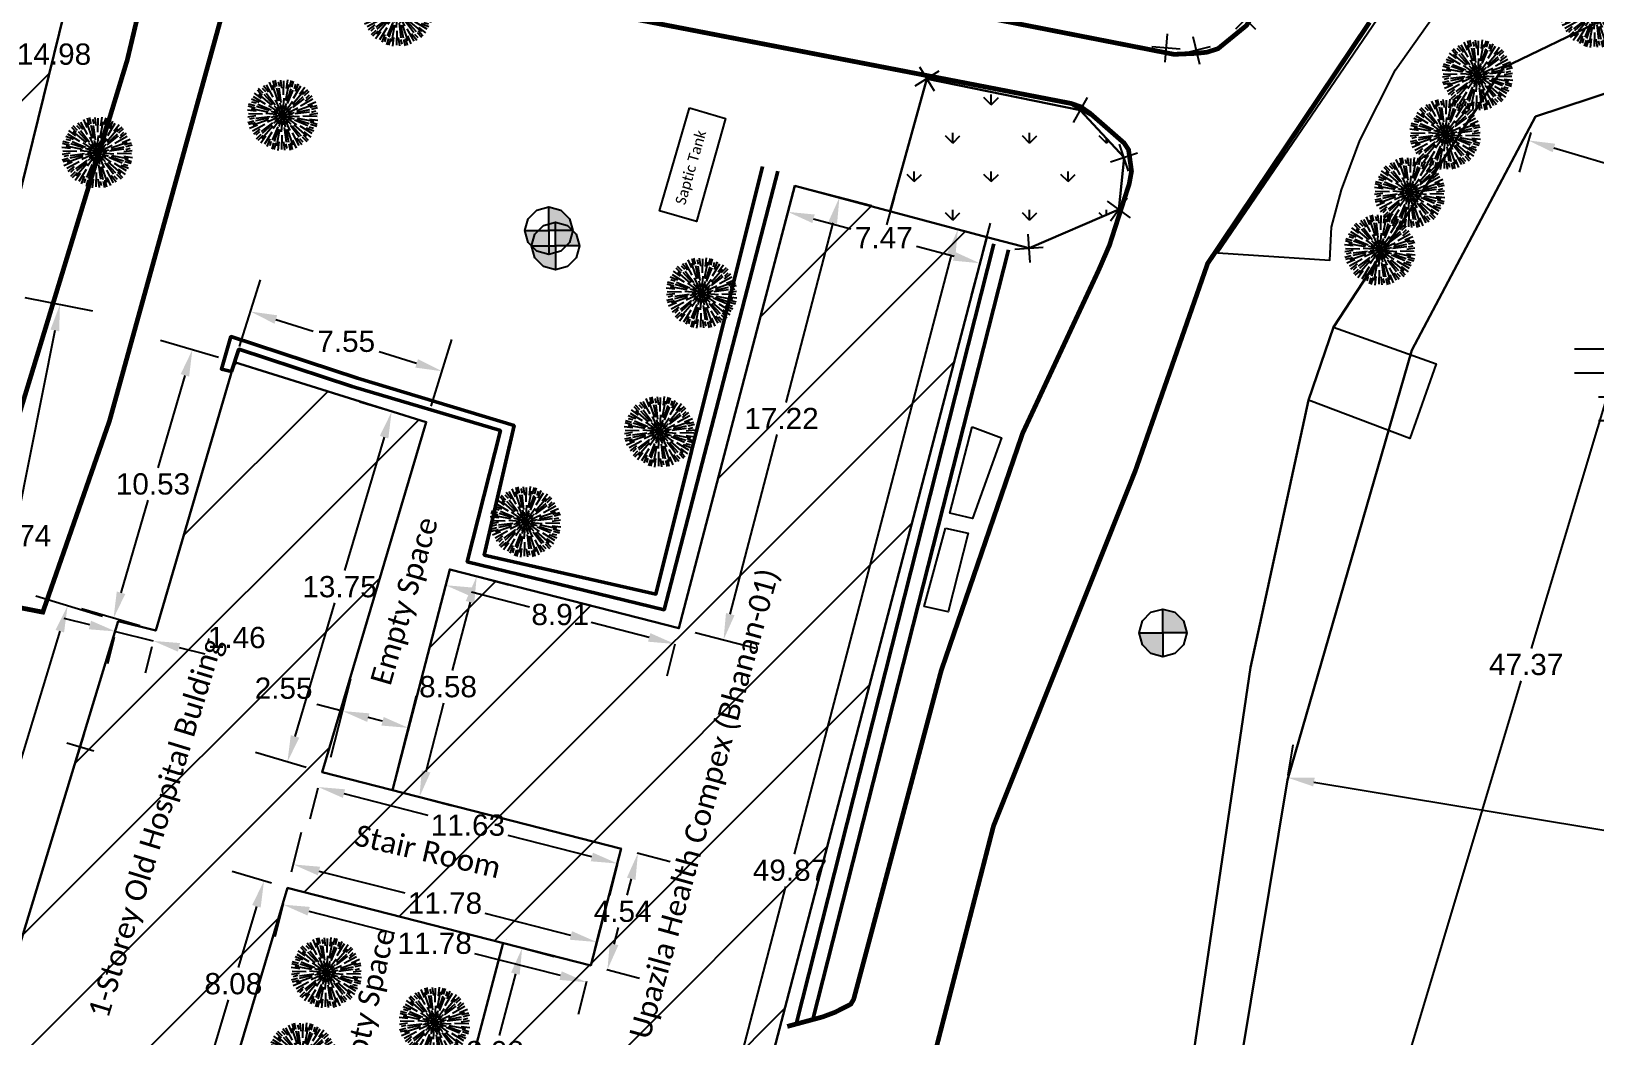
# Model space of a CAD drawing. Header units: metres. Extents: x 347471 to 695982, y 2547992 to 5097170.
# Drawn here: x 347507.9 to 347566.7, y 2548557.4 to 2548595.2 of the extents above; entities that cross this region are included whole.
import ezdxf

# ---------------------------------------------------------------- set-up
doc = ezdxf.new("R2010")
doc.units = ezdxf.units.M
doc.header["$PDMODE"] = 1
doc.header["$PDSIZE"] = -1
for name, color, linetype in [('Building', 1, 'Continuous'), ('Dim', 1, 'Continuous'), ('Electric Pole', 1, 'Continuous'), ('GARDE7', 7, 'Continuous'), ('GARDE8', 7, 'Continuous'), ('GARDE9', 7, 'Continuous'), ('GARDEN3', 96, 'Continuous'), ('GARDEN4', 96, 'Continuous'), ('Gate', 1, 'Continuous'), ('GHATLA', 230, 'Continuous'), ('KITCHEN', 16, 'Continuous'), ('POND', 176, 'Continuous'), ('pucca building', 140, 'Continuous'), ('QBLDG', 7, 'Continuous'), ('Toe-Bottom line', 30, 'Continuous'), ('V-NODE-TREE', 62, 'Continuous'), ('WL', 5, 'Continuous')]:
    doc.layers.add(name, color=color, linetype=linetype)
doc.layers.add('Paved Road', color=201, linetype='Continuous', lineweight=18)
doc.layers.add('Proposed Land', color=5, linetype='Continuous', lineweight=25)
doc.styles.add('SFTR_Arial', font='arial.ttf')
doc.dimstyles.new('ISO-25', dxfattribs={"dimtxt": 2.5, "dimasz": 2.5, "dimexe": 1.25, "dimexo": 0.625, "dimtad": 1, "dimtxsty": 'Standard', "dimcen": 2.5, "dimadec": 0, "dimazin": 0, "dimtfac": 1, "dimtmove": 0, "dimatfit": 3, "dimfxl": 1, "dimarcsym": 0})
pattern_1 = [(45, (-358.141, 2.8265), (-2.2450640303, 2.2450640303), [])]

# ---------------------------------------------------------------- blocks, each defined once
blk = doc.blocks.new('Waterfalls')
at = {"color": 0, "linetype": 'Continuous', "flags": 128}
for points in [[(-1.8, 2.7), (1.8, 2.7)], [(-1.8, 1.8), (1.8, 1.8)], [(-0.9, 0.9), (0.9, 0.9)], [(-0.9, 0), (0.9, 0)], [(-0.45, 0), (0, 0)], [(0, 0), (0, 0)], [(0, -0.9), (-0.45, -0.9)], [(0, -0.9), (0.45, -0.9)]]:
    blk.add_lwpolyline(points, dxfattribs=at)
blk = doc.blocks.new('Cross')
at = {"color": 0, "linetype": 'Continuous', "flags": 128}
for points in [[(0.54, 0), (-0.533, 0)], [(0, 0.534), (0, -0.534)]]:
    blk.add_lwpolyline(points, dxfattribs=at)
blk = doc.blocks.new('Tree 6')
at = {"color": 0, "linetype": 'ByBlock', "lineweight": -2}
for p, q in [((-0.0341, 0.087), (-0.0476, 0.1123)), ((-0.0211, 0.0671), (-0.0367, 0.1137)), ((-0.0185, 0.0919), (-0.0252, 0.1215)), ((-0.007, 0.051), (-0.0164, 0.1089)), ((-0.0101, 0.0987), (-0.0112, 0.1234)), ((-0.0029, 0.1021), (-0.0044, 0.1244)), ((0.0076, 0.1), (0.0063, 0.1165)), ((0.014, 0.0924), (0.0149, 0.121)), ((0.0153, 0.0686), (0.0251, 0.1168)), ((0.0299, 0.0888), (0.0389, 0.1178)), ((0.0405, 0.0905), (0.052, 0.1125)), ((0.0485, 0.0898), (0.0584, 0.1099)), ((-0.0898, 0.0485), (-0.1099, 0.0584)), ((-0.0828, 0.0566), (-0.0977, 0.0637)), ((-0.073, 0.0583), (-0.0974, 0.0734)), ((-0.0518, 0.0476), (-0.0886, 0.0801)), ((-0.0619, 0.0703), (-0.0826, 0.0926)), ((-0.0581, 0.0804), (-0.0714, 0.1013)), ((-0.0316, 0.0407), (-0.0686, 0.0861)), ((-0.0535, 0.0869), (-0.066, 0.1055)), ((-0.0434, 0.0904), (-0.0528, 0.104)), ((-0.0263, 0.0426), (-0.0506, 0.0819)), ((-0.02, 0.0391), (-0.0429, 0.0841)), ((-0.0049, 0.0195), (-0.0149, 0.0567)), ((-0.0015, 0.05), (-0.0029, 0.0962)), ((0.0023, 0.0439), (0.0049, 0.0943)), ((0.0055, 0.0193), (0.0154, 0.0566)), ((0.0194, 0.0477), (0.0402, 0.1025)), ((0.0237, 0.0441), (0.0456, 0.0848)), ((0.0239, 0.0369), (0.0513, 0.0792)), ((0.0407, 0.0316), (0.0861, 0.0686)), ((0.0476, 0.0518), (0.0801, 0.0886)), ((0.0566, 0.0828), (0.0637, 0.0977)), ((0.0583, 0.073), (0.0734, 0.0974)), ((0.0703, 0.0619), (0.0926, 0.0826)), ((0.0804, 0.0581), (0.1013, 0.0714)), ((0.0869, 0.0535), (0.1055, 0.066)), ((-0.0924, 0.014), (-0.121, 0.0149)), ((-0.0888, 0.0299), (-0.1178, 0.0389)), ((-0.0686, 0.0153), (-0.1168, 0.0251)), ((-0.1, 0.0076), (-0.1165, 0.0063)), ((-0.0905, 0.0405), (-0.1125, 0.052)), ((-0.0477, 0.0194), (-0.1025, 0.0402)), ((-0.0439, 0.0023), (-0.0943, 0.0049)), ((-0.0441, 0.0237), (-0.0848, 0.0456)), ((-0.0369, 0.0239), (-0.0792, 0.0513)), ((-0.0193, 0.0055), (-0.0566, 0.0154)), ((0, 0), (-0.0423, -0.0013)), ((-0.014, 0.0144), (-0.0413, 0.0417)), ((0, 0), (-0.0372, 0.02)), ((0, 0), (-0.036, -0.0222)), ((0, 0), (-0.0338, 0.0017)), ((0, 0), (-0.0302, -0.0154)), ((0, 0), (-0.0284, 0.0184)), ((0, 0), (-0.0222, 0.036)), ((0, 0), (-0.02, -0.0372)), ((0, 0), (-0.0184, -0.0284)), ((0, 0), (-0.0154, 0.0302)), ((0, 0), (-0.0017, -0.0338)), ((0, 0), (-0.0013, 0.0423)), ((0, 0), (0.02, 0.0372)), ((0, 0), (0.0017, 0.0338)), ((0, 0), (0.0184, 0.0284)), ((0, 0), (0.036, 0.0222)), ((0, 0), (0.0302, 0.0154)), ((0, 0), (0.0423, 0.0013)), ((0, 0), (0.0154, -0.0302)), ((0, 0), (0.0013, -0.0423)), ((0, 0), (0.0338, -0.0017)), ((0, 0), (0.0372, -0.02)), ((0, 0), (0.0284, -0.0184)), ((0, 0), (0.0222, -0.036)), ((0.0144, 0.014), (0.0417, 0.0413)), ((0.0195, 0.0049), (0.0567, 0.0149)), ((0.0391, 0.02), (0.0841, 0.0429)), ((0.0426, 0.0263), (0.0819, 0.0506)), ((0.05, 0.0015), (0.0962, 0.0029)), ((0.051, 0.007), (0.1089, 0.0164)), ((0.0671, 0.0211), (0.1137, 0.0367)), ((0.087, 0.0341), (0.1123, 0.0476)), ((0.0904, 0.0434), (0.104, 0.0528)), ((0.0919, 0.0185), (0.1215, 0.0252)), ((0.0987, 0.0101), (0.1234, 0.0112)), ((0.1021, 0.0029), (0.1244, 0.0044)), ((-0.1021, -0.0029), (-0.1244, -0.0044)), ((-0.0987, -0.0101), (-0.1234, -0.0112)), ((-0.0919, -0.0185), (-0.1215, -0.0252)), ((-0.0671, -0.0211), (-0.1137, -0.0367)), ((-0.087, -0.0341), (-0.1123, -0.0476)), ((-0.051, -0.007), (-0.1089, -0.0164)), ((-0.0869, -0.0535), (-0.1055, -0.066)), ((-0.0904, -0.0434), (-0.104, -0.0528)), ((-0.05, -0.0015), (-0.0962, -0.0029)), ((-0.0407, -0.0316), (-0.0861, -0.0686)), ((-0.0391, -0.02), (-0.0841, -0.0429)), ((-0.0426, -0.0263), (-0.0819, -0.0506)), ((-0.0476, -0.0518), (-0.0801, -0.0886)), ((-0.0195, -0.0049), (-0.0567, -0.0149)), ((-0.0239, -0.0369), (-0.0513, -0.0792)), ((-0.0237, -0.0441), (-0.0456, -0.0848)), ((-0.0144, -0.014), (-0.0417, -0.0413)), ((-0.0194, -0.0477), (-0.0402, -0.1025)), ((-0.0055, -0.0193), (-0.0154, -0.0566)), ((-0.0023, -0.0439), (-0.0049, -0.0943)), ((0.0015, -0.05), (0.0029, -0.0962)), ((0.0049, -0.0195), (0.0149, -0.0567)), ((0.007, -0.051), (0.0164, -0.1089)), ((0.014, -0.0144), (0.0413, -0.0417)), ((0.0193, -0.0055), (0.0566, -0.0154)), ((0.02, -0.0391), (0.0429, -0.0841)), ((0.0263, -0.0426), (0.0506, -0.0819)), ((0.0316, -0.0407), (0.0686, -0.0861)), ((0.0369, -0.0239), (0.0792, -0.0513)), ((0.0439, -0.0023), (0.0943, -0.0049)), ((0.0441, -0.0237), (0.0848, -0.0456)), ((0.0477, -0.0194), (0.1025, -0.0402)), ((0.0518, -0.0476), (0.0886, -0.0801)), ((0.0686, -0.0153), (0.1168, -0.0251)), ((0.0888, -0.0299), (0.1178, -0.0389)), ((0.0898, -0.0485), (0.1099, -0.0584)), ((0.0905, -0.0405), (0.1125, -0.052)), ((0.0924, -0.014), (0.121, -0.0149)), ((0.1, -0.0076), (0.1165, -0.0063)), ((-0.0804, -0.0581), (-0.1013, -0.0714)), ((-0.0703, -0.0619), (-0.0926, -0.0826)), ((-0.0583, -0.073), (-0.0734, -0.0974)), ((-0.0566, -0.0828), (-0.0637, -0.0977)), ((-0.0485, -0.0898), (-0.0584, -0.1099)), ((-0.0405, -0.0905), (-0.052, -0.1125)), ((-0.0299, -0.0888), (-0.0389, -0.1178)), ((-0.0153, -0.0686), (-0.0251, -0.1168)), ((-0.014, -0.0924), (-0.0149, -0.121)), ((-0.0076, -0.1), (-0.0063, -0.1165)), ((0.0029, -0.1021), (0.0044, -0.1244)), ((0.0101, -0.0987), (0.0112, -0.1234)), ((0.0185, -0.0919), (0.0252, -0.1215)), ((0.0211, -0.0671), (0.0367, -0.1137)), ((0.0341, -0.087), (0.0476, -0.1123)), ((0.0434, -0.0904), (0.0528, -0.104)), ((0.0535, -0.0869), (0.066, -0.1055)), ((0.0581, -0.0804), (0.0714, -0.1013)), ((0.0619, -0.0703), (0.0826, -0.0926)), ((0.073, -0.0583), (0.0974, -0.0734)), ((0.0828, -0.0566), (0.0977, -0.0637))]:
    blk.add_line(p, q, dxfattribs=at)
blk = doc.blocks.new('Benchmark')
at = {"linetype": 'Continuous'}
for points in [[(0, 0), (0, 1.8), (0.9, 1.55), (1.55, 0.9), (1.8, 0)], [(0, 0), (0, -1.8), (-0.9, -1.55), (-1.55, -0.9), (-1.8, 0)]]:
    blk.add_hatch(color=0, dxfattribs=at).paths.add_polyline_path(points)
at = {"color": 0, "linetype": 'Continuous', "flags": 128}
for points in [[(-1.8, 0), (-1.55, 0.9), (-0.9, 1.55), (0, 1.8), (0.9, 1.55), (1.55, 0.9), (1.8, 0), (1.55, -0.9), (0.9, -1.55), (0, -1.8), (-0.9, -1.55), (-1.55, -0.9)], [(0, 0), (0, 1.8), (0.9, 1.55), (1.55, 0.9), (1.8, 0)], [(0, 0), (0, -1.8), (-0.9, -1.55), (-1.55, -0.9), (-1.8, 0)]]:
    blk.add_lwpolyline(points, close=True, dxfattribs=at)
blk = doc.blocks.new('*D45')
at = {"layer": 'Defpoints', "color": 0, "transparency": 16777216}
for p in [(347510.572, 2548601.574), (347506.998, 2548587.03), (347506.998, 2548587.03)]:
    blk.add_point(p, dxfattribs=at)
at = {"layer": 'Dim', "color": 0, "lineweight": -2, "transparency": 16777216}
for p, q in [((347509.965, 2548601.723), (347509.357, 2548601.873)), ((347510.332, 2548600.603), (347508.934, 2548594.911)), ((347507.236, 2548588.001), (347508.635, 2548593.694)), ((347506.391, 2548587.179), (347505.784, 2548587.328))]:
    blk.add_line(p, q, dxfattribs=at)
at = {"layer": 'Dim', "color": 0, "transparency": 16777216}
for points in [[(347510.17, 2548600.643), (347510.494, 2548600.563), (347510.571, 2548601.574)], [(347507.074, 2548588.041), (347507.398, 2548587.961), (347506.998, 2548587.03)]]:
    blk.add_solid(points, dxfattribs=at)
at = {"layer": 'Dim', "color": 0, "transparency": 16777216, "insert": (347508.784, 2548594.302), "char_height": 0.8, "attachment_point": 5, "style": 'SFTR_Arial'}
blk.add_mtext('14.98', dxfattribs=at)
blk = doc.blocks.new('*D51')
at = {"layer": 'Defpoints', "color": 0, "transparency": 16777216}
for p in [(347507.072, 2548585.271), (347503.618, 2548567.87), (347505.555, 2548567.485)]:
    blk.add_point(p, dxfattribs=at)
at = {"layer": 'Dim', "color": 0, "lineweight": -2, "transparency": 16777216}
for p, q in [((347507.685, 2548585.149), (347510.235, 2548584.643)), ((347508.815, 2548583.905), (347507.402, 2548576.787)), ((347505.75, 2548568.466), (347507.163, 2548575.584)), ((347504.231, 2548567.748), (347506.781, 2548567.242))]:
    blk.add_line(p, q, dxfattribs=at)
at = {"layer": 'Dim', "color": 0, "transparency": 16777216}
for points in [[(347508.651, 2548583.938), (347508.978, 2548583.873), (347509.009, 2548584.886)], [(347505.586, 2548568.498), (347505.913, 2548568.433), (347505.555, 2548567.485)]]:
    blk.add_solid(points, dxfattribs=at)
at = {"layer": 'Dim', "color": 0, "transparency": 16777216, "insert": (347507.282, 2548576.185), "char_height": 0.8, "attachment_point": 5, "style": 'SFTR_Arial'}
blk.add_mtext('17.74', dxfattribs=at)
blk = doc.blocks.new('*D55')
at = {"layer": 'Defpoints', "color": 0, "transparency": 16777216}
for p in [(347509.295, 2548573.547), (347511.201, 2548572.967), (347504.049, 2548549.481)]:
    blk.add_point(p, dxfattribs=at)
at = {"layer": 'Dim', "color": 0, "lineweight": -2, "transparency": 16777216}
for p, q in [((347510.603, 2548573.149), (347508.099, 2548573.911)), ((347509.004, 2548572.59), (347505.904, 2548562.413)), ((347502.435, 2548551.018), (347505.534, 2548561.196)), ((347503.451, 2548549.663), (347500.947, 2548550.426))]:
    blk.add_line(p, q, dxfattribs=at)
at = {"layer": 'Dim', "color": 0, "transparency": 16777216}
for points in [[(347508.844, 2548572.639), (347509.163, 2548572.542), (347509.295, 2548573.547)], [(347502.275, 2548551.067), (347502.594, 2548550.97), (347502.143, 2548550.062)]]:
    blk.add_solid(points, dxfattribs=at)
at = {"layer": 'Dim', "color": 0, "transparency": 16777216, "insert": (347505.719, 2548561.804), "char_height": 0.8, "attachment_point": 5, "style": 'SFTR_Arial'}
blk.add_mtext('24.55', dxfattribs=at)
blk = doc.blocks.new('*D56')
at = {"layer": 'Defpoints', "color": 0, "transparency": 16777216}
for p in [(347511.201, 2548572.967), (347512.613, 2548572.612), (347512.517, 2548572.226)]:
    blk.add_point(p, dxfattribs=at)
at = {"layer": 'Dim', "color": 0, "lineweight": -2, "transparency": 16777216}
for p, q in [((347510.134, 2548572.825), (347509.164, 2548573.068)), ((347511.049, 2548572.36), (347510.8, 2548571.369)), ((347511.104, 2548572.581), (347512.517, 2548572.226)), ((347512.461, 2548572.006), (347512.212, 2548571.014)), ((347513.487, 2548571.983), (347514.456, 2548571.739))]:
    blk.add_line(p, q, dxfattribs=at)
at = {"layer": 'Dim', "color": 0, "transparency": 16777216}
for points in [[(347510.175, 2548572.986), (347510.094, 2548572.663), (347511.104, 2548572.581)], [(347513.527, 2548572.144), (347513.446, 2548571.821), (347512.517, 2548572.226)]]:
    blk.add_solid(points, dxfattribs=at)
at = {"layer": 'Dim', "color": 0, "transparency": 16777216, "insert": (347515.658, 2548572.348), "char_height": 0.8, "attachment_point": 5, "style": 'SFTR_Arial'}
blk.add_mtext('1.46', dxfattribs=at)
blk = doc.blocks.new('*D57')
at = {"layer": 'Defpoints', "color": 0, "transparency": 16777216}
for p in [(347513.989, 2548583.177), (347515.579, 2548582.71), (347512.613, 2548572.612)]:
    blk.add_point(p, dxfattribs=at)
at = {"layer": 'Dim', "color": 0, "lineweight": -2, "transparency": 16777216}
for p, q in [((347514.979, 2548582.887), (347512.79, 2548583.529)), ((347513.708, 2548582.218), (347512.685, 2548578.737)), ((347511.306, 2548574.038), (347512.328, 2548577.519)), ((347512.014, 2548572.788), (347509.825, 2548573.431))]:
    blk.add_line(p, q, dxfattribs=at)
at = {"layer": 'Dim', "color": 0, "transparency": 16777216}
for points in [[(347513.548, 2548582.265), (347513.868, 2548582.171), (347513.989, 2548583.177)], [(347511.146, 2548574.085), (347511.466, 2548573.991), (347511.024, 2548573.078)]]:
    blk.add_solid(points, dxfattribs=at)
at = {"layer": 'Dim', "color": 0, "transparency": 16777216, "insert": (347512.507, 2548578.128), "char_height": 0.8, "attachment_point": 5, "style": 'SFTR_Arial'}
blk.add_mtext('10.53', dxfattribs=at)
blk = doc.blocks.new('*D58')
at = {"layer": 'Defpoints', "color": 0, "transparency": 16777216}
for p in [(347515.579, 2548582.71), (347523.382, 2548582.373), (347522.787, 2548580.463)]:
    blk.add_point(p, dxfattribs=at)
at = {"layer": 'Dim', "color": 0, "lineweight": -2, "transparency": 16777216}
for p, q in [((347515.765, 2548583.307), (347516.547, 2548585.813)), ((347517.129, 2548584.322), (347518.54, 2548583.883)), ((347522.973, 2548581.06), (347523.754, 2548583.566)), ((347522.427, 2548582.67), (347521.017, 2548583.11))]:
    blk.add_line(p, q, dxfattribs=at)
at = {"layer": 'Dim', "color": 0, "transparency": 16777216}
for points in [[(347517.179, 2548584.481), (347517.079, 2548584.163), (347516.174, 2548584.62)], [(347522.477, 2548582.829), (347522.378, 2548582.511), (347523.382, 2548582.373)]]:
    blk.add_solid(points, dxfattribs=at)
at = {"layer": 'Dim', "color": 0, "transparency": 16777216, "insert": (347519.778, 2548583.496), "char_height": 0.8, "attachment_point": 5, "style": 'SFTR_Arial'}
blk.add_mtext('7.55', dxfattribs=at)
blk = doc.blocks.new('*D59')
at = {"layer": 'Defpoints', "color": 0, "transparency": 16777216}
for p in [(347522.787, 2548580.463), (347517.566, 2548567.673), (347518.867, 2548567.287)]:
    blk.add_point(p, dxfattribs=at)
at = {"layer": 'Dim', "color": 0, "lineweight": -2, "transparency": 16777216}
for p, q in [((347522.188, 2548580.641), (347520.288, 2548581.206)), ((347521.201, 2548579.891), (347519.707, 2548574.87)), ((347517.851, 2548568.632), (347519.345, 2548573.653)), ((347518.268, 2548567.465), (347516.368, 2548568.03))]:
    blk.add_line(p, q, dxfattribs=at)
at = {"layer": 'Dim', "color": 0, "transparency": 16777216}
for points in [[(347521.041, 2548579.939), (347521.361, 2548579.844), (347521.486, 2548580.85)], [(347517.691, 2548568.679), (347518.011, 2548568.584), (347517.566, 2548567.673)]]:
    blk.add_solid(points, dxfattribs=at)
at = {"layer": 'Dim', "color": 0, "transparency": 16777216, "insert": (347519.526, 2548574.262), "char_height": 0.8, "attachment_point": 5, "style": 'SFTR_Arial'}
blk.add_mtext('13.75', dxfattribs=at)
blk = doc.blocks.new('*D60')
at = {"layer": 'Defpoints', "color": 0, "transparency": 16777216}
for p in [(347518.867, 2548567.287), (347530.129, 2548564.406), (347529.986, 2548563.847)]:
    blk.add_point(p, dxfattribs=at)
at = {"layer": 'Dim', "color": 0, "lineweight": -2, "transparency": 16777216}
for p, q in [((347518.712, 2548566.681), (347518.414, 2548565.516)), ((347519.692, 2548566.479), (347522.843, 2548565.674)), ((347529.018, 2548564.095), (347525.867, 2548564.9)), ((347529.975, 2548563.801), (347529.677, 2548562.636))]:
    blk.add_line(p, q, dxfattribs=at)
at = {"layer": 'Dim', "color": 0, "transparency": 16777216}
for points in [[(347519.734, 2548566.641), (347519.651, 2548566.318), (347518.724, 2548566.727)], [(347529.059, 2548564.256), (347528.976, 2548563.933), (347529.986, 2548563.847)]]:
    blk.add_solid(points, dxfattribs=at)
at = {"layer": 'Dim', "color": 0, "transparency": 16777216, "insert": (347524.355, 2548565.287), "char_height": 0.8, "attachment_point": 5, "style": 'SFTR_Arial'}
blk.add_mtext('11.63', dxfattribs=at)
blk = doc.blocks.new('*D61')
at = {"layer": 'Defpoints', "color": 0, "transparency": 16777216}
for p in [(347517.558, 2548562.935), (347529.199, 2548560.893), (347528.974, 2548560.016)]:
    blk.add_point(p, dxfattribs=at)
at = {"layer": 'Dim', "color": 0, "lineweight": -2, "transparency": 16777216}
for p, q in [((347517.713, 2548563.541), (347518.093, 2548565.024)), ((347518.752, 2548563.565), (347521.978, 2548562.74)), ((347528.23, 2548561.141), (347525.004, 2548561.966)), ((347529.129, 2548560.621), (347529.508, 2548562.104))]:
    blk.add_line(p, q, dxfattribs=at)
at = {"layer": 'Dim', "color": 0, "transparency": 16777216}
for points in [[(347518.793, 2548563.727), (347518.71, 2548563.404), (347517.783, 2548563.813)], [(347528.271, 2548561.303), (347528.189, 2548560.98), (347529.199, 2548560.893)]]:
    blk.add_solid(points, dxfattribs=at)
at = {"layer": 'Dim', "color": 0, "transparency": 16777216, "insert": (347523.491, 2548562.353), "char_height": 0.8, "attachment_point": 5, "style": 'SFTR_Arial'}
blk.add_mtext('11.78', dxfattribs=at)
blk = doc.blocks.new('*D62')
at = {"layer": 'Defpoints', "color": 0, "transparency": 16777216}
for p in [(347530.124, 2548564.408), (347530.753, 2548564.243), (347528.974, 2548560.016)]:
    blk.add_point(p, dxfattribs=at)
at = {"layer": 'Dim', "color": 0, "lineweight": -2, "transparency": 16777216}
for p, q in [((347530.729, 2548564.249), (347531.962, 2548563.926)), ((347530.499, 2548563.276), (347530.337, 2548562.654)), ((347529.856, 2548560.818), (347530.019, 2548561.44)), ((347529.579, 2548559.857), (347530.812, 2548559.534))]:
    blk.add_line(p, q, dxfattribs=at)
at = {"layer": 'Dim', "color": 0, "transparency": 16777216}
for points in [[(347530.338, 2548563.318), (347530.661, 2548563.233), (347530.753, 2548564.243)], [(347529.695, 2548560.861), (347530.017, 2548560.776), (347529.603, 2548559.851)]]:
    blk.add_solid(points, dxfattribs=at)
at = {"layer": 'Dim', "color": 0, "transparency": 16777216, "insert": (347530.178, 2548562.047), "char_height": 0.8, "attachment_point": 5, "style": 'SFTR_Arial'}
blk.add_mtext('4.54', dxfattribs=at)
blk = doc.blocks.new('*D63')
at = {"layer": 'Defpoints', "color": 0, "transparency": 16777216}
for p in [(347517.558, 2548562.935), (347528.974, 2548560.016), (347528.812, 2548559.382)]:
    blk.add_point(p, dxfattribs=at)
at = {"layer": 'Dim', "color": 0, "lineweight": -2, "transparency": 16777216}
for p, q in [((347517.404, 2548562.33), (347517.087, 2548561.09)), ((347518.365, 2548562.054), (347521.591, 2548561.229)), ((347527.843, 2548559.63), (347524.617, 2548560.455)), ((347528.819, 2548559.41), (347528.502, 2548558.171))]:
    blk.add_line(p, q, dxfattribs=at)
at = {"layer": 'Dim', "color": 0, "transparency": 16777216}
for points in [[(347518.406, 2548562.215), (347518.324, 2548561.892), (347517.396, 2548562.301)], [(347527.885, 2548559.791), (347527.802, 2548559.468), (347528.812, 2548559.382)]]:
    blk.add_solid(points, dxfattribs=at)
at = {"layer": 'Dim', "color": 0, "transparency": 16777216, "insert": (347523.104, 2548560.842), "char_height": 0.8, "attachment_point": 5, "style": 'SFTR_Arial'}
blk.add_mtext('11.78', dxfattribs=at)
blk = doc.blocks.new('*D64')
at = {"layer": 'Defpoints', "color": 0, "transparency": 16777216}
for p in [(347525.676, 2548560.859), (347526.396, 2548560.671), (347523.63, 2548553.044)]:
    blk.add_point(p, dxfattribs=at)
at = {"layer": 'Dim', "color": 0, "lineweight": -2, "transparency": 16777216}
for p, q in [((347526.281, 2548560.701), (347527.605, 2548560.354)), ((347526.143, 2548559.703), (347525.532, 2548557.371)), ((347524.603, 2548553.823), (347525.213, 2548556.155)), ((347524.235, 2548552.886), (347525.559, 2548552.539))]:
    blk.add_line(p, q, dxfattribs=at)
at = {"layer": 'Dim', "color": 0, "transparency": 16777216}
for points in [[(347525.981, 2548559.745), (347526.304, 2548559.661), (347526.396, 2548560.671)], [(347524.442, 2548553.865), (347524.764, 2548553.781), (347524.35, 2548552.855)]]:
    blk.add_solid(points, dxfattribs=at)
at = {"layer": 'Dim', "color": 0, "transparency": 16777216, "insert": (347525.373, 2548556.763), "char_height": 0.8, "attachment_point": 5, "style": 'SFTR_Arial'}
blk.add_mtext('8.08', dxfattribs=at)
blk = doc.blocks.new('*D66')
at = {"layer": 'Defpoints', "color": 0, "transparency": 16777216}
for p in [(347517.571, 2548562.932), (347514.379, 2548555.447), (347515.266, 2548555.183)]:
    blk.add_point(p, dxfattribs=at)
at = {"layer": 'Dim', "color": 0, "lineweight": -2, "transparency": 16777216}
for p, q in [((347516.972, 2548563.11), (347515.486, 2548563.552)), ((347516.399, 2548562.237), (347515.713, 2548559.93)), ((347514.664, 2548556.405), (347515.351, 2548558.713)), ((347514.667, 2548555.361), (347513.181, 2548555.803))]:
    blk.add_line(p, q, dxfattribs=at)
at = {"layer": 'Dim', "color": 0, "transparency": 16777216}
for points in [[(347516.24, 2548562.285), (347516.559, 2548562.19), (347516.685, 2548563.196)], [(347514.505, 2548556.453), (347514.824, 2548556.358), (347514.379, 2548555.447)]]:
    blk.add_solid(points, dxfattribs=at)
at = {"layer": 'Dim', "color": 0, "transparency": 16777216, "insert": (347515.532, 2548559.321), "char_height": 0.8, "attachment_point": 5, "style": 'SFTR_Arial'}
blk.add_mtext('8.08', dxfattribs=at)
blk = doc.blocks.new('*D75')
at = {"layer": 'Defpoints', "color": 0, "transparency": 16777216}
for p in [(347543.88, 2548587.425), (347530.158, 2548539.471), (347531.25, 2548539.186)]:
    blk.add_point(p, dxfattribs=at)
at = {"layer": 'Dim', "color": 0, "lineweight": -2, "transparency": 16777216}
for p, q in [((347543.275, 2548587.583), (347541.579, 2548588.027)), ((347542.535, 2548586.743), (347536.632, 2548564.199)), ((347530.411, 2548540.439), (347536.314, 2548562.982)), ((347530.645, 2548539.344), (347528.949, 2548539.788))]:
    blk.add_line(p, q, dxfattribs=at)
at = {"layer": 'Dim', "color": 0, "transparency": 16777216}
for points in [[(347542.374, 2548586.785), (347542.696, 2548586.701), (347542.788, 2548587.71)], [(347530.25, 2548540.481), (347530.572, 2548540.397), (347530.158, 2548539.471)]]:
    blk.add_solid(points, dxfattribs=at)
at = {"layer": 'Dim', "color": 0, "transparency": 16777216, "insert": (347536.473, 2548563.591), "char_height": 0.8, "attachment_point": 5, "style": 'SFTR_Arial'}
blk.add_mtext('49.87', dxfattribs=at)
blk = doc.blocks.new('*D76')
at = {"layer": 'Defpoints', "color": 0, "transparency": 16777216}
for p in [(347536.656, 2548589.356), (347543.876, 2548587.425), (347543.613, 2548586.439)]:
    blk.add_point(p, dxfattribs=at)
at = {"layer": 'Dim', "color": 0, "lineweight": -2, "transparency": 16777216}
for p, q in [((347536.495, 2548588.752), (347536.07, 2548587.162)), ((347537.359, 2548588.111), (347538.767, 2548587.735)), ((347542.647, 2548586.698), (347541.238, 2548587.074)), ((347543.715, 2548586.822), (347543.29, 2548585.232))]:
    blk.add_line(p, q, dxfattribs=at)
at = {"layer": 'Dim', "color": 0, "transparency": 16777216}
for points in [[(347537.402, 2548588.272), (347537.316, 2548587.95), (347536.393, 2548588.37)], [(347542.69, 2548586.859), (347542.604, 2548586.537), (347543.613, 2548586.439)]]:
    blk.add_solid(points, dxfattribs=at)
at = {"layer": 'Dim', "color": 0, "transparency": 16777216, "insert": (347540.003, 2548587.405), "char_height": 0.8, "attachment_point": 5, "style": 'SFTR_Arial'}
blk.add_mtext('7.47', dxfattribs=at)
blk = doc.blocks.new('*D77')
at = {"layer": 'Defpoints', "color": 0, "transparency": 16777216}
for p in [(347536.658, 2548589.363), (347532.297, 2548572.705), (347533.973, 2548572.266)]:
    blk.add_point(p, dxfattribs=at)
at = {"layer": 'Dim', "color": 0, "lineweight": -2, "transparency": 16777216}
for p, q in [((347537.263, 2548589.205), (347539.544, 2548588.608)), ((347538.081, 2548587.957), (347536.311, 2548581.197)), ((347534.226, 2548573.233), (347535.996, 2548579.994)), ((347532.901, 2548572.547), (347535.182, 2548571.949))]:
    blk.add_line(p, q, dxfattribs=at)
at = {"layer": 'Dim', "color": 0, "transparency": 16777216}
for points in [[(347537.92, 2548587.999), (347538.242, 2548587.915), (347538.335, 2548588.924)], [(347534.065, 2548573.276), (347534.387, 2548573.191), (347533.973, 2548572.266)]]:
    blk.add_solid(points, dxfattribs=at)
at = {"layer": 'Dim', "color": 0, "transparency": 16777216, "insert": (347536.154, 2548580.595), "char_height": 0.8, "attachment_point": 5, "style": 'SFTR_Arial'}
blk.add_mtext('17.22', dxfattribs=at)
blk = doc.blocks.new('*D78')
at = {"layer": 'Defpoints', "color": 0, "transparency": 16777216}
for p in [(347523.67, 2548574.916), (347523.518, 2548574.321), (347532.297, 2548572.705)]:
    blk.add_point(p, dxfattribs=at)
at = {"layer": 'Dim', "color": 0, "lineweight": -2, "transparency": 16777216}
for p, q in [((347523.515, 2548574.311), (347523.207, 2548573.11)), ((347524.487, 2548574.072), (347526.669, 2548573.513)), ((347531.175, 2548572.358), (347528.993, 2548572.917)), ((347532.141, 2548572.099), (347531.834, 2548570.899))]:
    blk.add_line(p, q, dxfattribs=at)
at = {"layer": 'Dim', "color": 0, "transparency": 16777216}
for points in [[(347524.528, 2548574.234), (347524.445, 2548573.911), (347523.518, 2548574.321)], [(347531.217, 2548572.519), (347531.134, 2548572.196), (347532.144, 2548572.109)]]:
    blk.add_solid(points, dxfattribs=at)
at = {"layer": 'Dim', "color": 0, "transparency": 16777216, "insert": (347527.831, 2548573.215), "char_height": 0.8, "attachment_point": 5, "style": 'SFTR_Arial'}
blk.add_mtext('8.91', dxfattribs=at)
blk = doc.blocks.new('*D79')
at = {"layer": 'Defpoints', "color": 0, "transparency": 16777216}
for p in [(347523.67, 2548574.916), (347521.515, 2548566.609), (347522.531, 2548566.346)]:
    blk.add_point(p, dxfattribs=at)
at = {"layer": 'Dim', "color": 0, "lineweight": -2, "transparency": 16777216}
for p, q in [((347524.275, 2548574.759), (347525.896, 2548574.339)), ((347524.435, 2548573.685), (347523.767, 2548571.108)), ((347522.782, 2548567.314), (347523.451, 2548569.891)), ((347522.12, 2548566.452), (347523.741, 2548566.032))]:
    blk.add_line(p, q, dxfattribs=at)
at = {"layer": 'Dim', "color": 0, "transparency": 16777216}
for points in [[(347524.274, 2548573.726), (347524.596, 2548573.643), (347524.686, 2548574.653)], [(347522.621, 2548567.355), (347522.944, 2548567.272), (347522.531, 2548566.346)]]:
    blk.add_solid(points, dxfattribs=at)
at = {"layer": 'Dim', "color": 0, "transparency": 16777216, "insert": (347523.609, 2548570.499), "char_height": 0.8, "attachment_point": 5, "style": 'SFTR_Arial'}
blk.add_mtext('8.58', dxfattribs=at)
blk = doc.blocks.new('*D80')
at = {"layer": 'Defpoints', "color": 0, "transparency": 16777216}
for p in [(347519.64, 2548569.585), (347519.042, 2548567.24), (347521.515, 2548566.609)]:
    blk.add_point(p, dxfattribs=at)
at = {"layer": 'Dim', "color": 0, "lineweight": -2, "transparency": 16777216}
for p, q in [((347519.196, 2548567.845), (347519.948, 2548570.796)), ((347521.67, 2548567.215), (347522.422, 2548570.166)), ((347519.64, 2548569.585), (347518.671, 2548569.832)), ((347521.144, 2548569.201), (347520.609, 2548569.338))]:
    blk.add_line(p, q, dxfattribs=at)
at = {"layer": 'Dim', "color": 0, "transparency": 16777216}
for points in [[(347520.65, 2548569.5), (347520.567, 2548569.177), (347519.64, 2548569.585)], [(347521.186, 2548569.363), (347521.103, 2548569.04), (347522.113, 2548568.954)]]:
    blk.add_solid(points, dxfattribs=at)
at = {"layer": 'Dim', "color": 0, "transparency": 16777216, "insert": (347517.422, 2548570.441), "char_height": 0.8, "attachment_point": 5, "style": 'SFTR_Arial'}
blk.add_mtext('2.55', dxfattribs=at)
blk = doc.blocks.new('*D130')
at = {"layer": 'Defpoints', "color": 0, "transparency": 16777216}
for p in [(347555.199, 2548567.077), (347555.113, 2548566.561), (347596.885, 2548559.634)]:
    blk.add_point(p, dxfattribs=at)
at = {"layer": 'Dim', "color": 0, "lineweight": -2, "transparency": 16777216}
for p, q in [((347555.216, 2548567.178), (347555.403, 2548568.31)), ((347556.185, 2548566.913), (347574.52, 2548563.872)), ((347595.984, 2548560.312), (347577.649, 2548563.353)), ((347596.987, 2548560.25), (347597.175, 2548561.382))]:
    blk.add_line(p, q, dxfattribs=at)
at = {"layer": 'Dim', "color": 0, "transparency": 16777216}
for points in [[(347556.213, 2548567.077), (347556.158, 2548566.749), (347555.199, 2548567.077)], [(347596.011, 2548560.477), (347595.957, 2548560.148), (347596.97, 2548560.149)]]:
    blk.add_solid(points, dxfattribs=at)
at = {"layer": 'Dim', "color": 0, "transparency": 16777216, "insert": (347576.085, 2548563.613), "char_height": 0.8, "attachment_point": 5, "style": 'SFTR_Arial'}
blk.add_mtext('42.34', dxfattribs=at)
blk = doc.blocks.new('*D131')
at = {"layer": 'Defpoints', "color": 0, "transparency": 16777216}
for p in [(347564.518, 2548591.958), (347602.218, 2548580.83), (347601.953, 2548579.931)]:
    blk.add_point(p, dxfattribs=at)
at = {"layer": 'Dim', "color": 0, "lineweight": -2, "transparency": 16777216}
for p, q in [((347564.341, 2548591.358), (347563.899, 2548589.86)), ((347565.212, 2548590.776), (347581.63, 2548585.93)), ((347600.994, 2548580.214), (347584.575, 2548585.06)), ((347602.041, 2548580.23), (347601.599, 2548578.732))]:
    blk.add_line(p, q, dxfattribs=at)
at = {"layer": 'Dim', "color": 0, "transparency": 16777216}
for points in [[(347565.259, 2548590.936), (347565.165, 2548590.616), (347564.253, 2548591.059)], [(347601.041, 2548580.374), (347600.946, 2548580.054), (347601.953, 2548579.931)]]:
    blk.add_solid(points, dxfattribs=at)
at = {"layer": 'Dim', "color": 0, "transparency": 16777216, "insert": (347583.103, 2548585.495), "char_height": 0.8, "attachment_point": 5, "style": 'SFTR_Arial'}
blk.add_mtext('39.31', dxfattribs=at)
blk = doc.blocks.new('*D133')
at = {"layer": 'Defpoints', "color": 0, "transparency": 16777216}
for p in [(347570.874, 2548594.049), (347557.249, 2548548.685), (347557.356, 2548548.652)]:
    blk.add_point(p, dxfattribs=at)
at = {"layer": 'Dim', "color": 0, "lineweight": -2, "transparency": 16777216}
for p, q in [((347571.473, 2548593.869), (347572.178, 2548593.657)), ((347570.693, 2548593.059), (347564.351, 2548571.943)), ((347557.643, 2548549.61), (347563.985, 2548570.726)), ((347557.848, 2548548.505), (347558.553, 2548548.293))]:
    blk.add_line(p, q, dxfattribs=at)
at = {"layer": 'Dim', "color": 0, "transparency": 16777216}
for points in [[(347570.533, 2548593.107), (347570.853, 2548593.011), (347570.981, 2548594.016)], [(347557.484, 2548549.658), (347557.803, 2548549.562), (347557.356, 2548548.652)]]:
    blk.add_solid(points, dxfattribs=at)
at = {"layer": 'Dim', "color": 0, "transparency": 16777216, "insert": (347564.168, 2548571.334), "char_height": 0.8, "attachment_point": 5, "style": 'SFTR_Arial'}
blk.add_mtext('47.37', dxfattribs=at)

msp = doc.modelspace()

# ---------------------------------------------------------------- hatches: boundary and pattern name
at = {"layer": 'Gate', "true_color": 0x7aafdf}
h = msp.add_hatch(dxfattribs=at)
h.set_pattern_fill('ANSI31', color=143)
h.set_pattern_definition(pattern_1)
h.paths.add_polyline_path([(347523.141, 2548616.612), (347523.141, 2548616.612), (347520.744, 2548617.121), (347520.167, 2548617.121), (347520.167, 2548617.243), (347512.835, 2548618.799), (347512.708, 2548618.208), (347512.674, 2548618.213), (347510.005, 2548605.637), (347520.489, 2548603.421)])
h.paths.add_polyline_path([(347508.689, 2548592.367), (347510.836, 2548601.782), (347514.606, 2548600.922), (347512.458, 2548591.507)], flags=9)
h = msp.add_hatch(dxfattribs=at)
h.set_pattern_fill('ANSI31', color=143)
h.set_pattern_definition(pattern_1)
h.paths.add_polyline_path([(347553.433, 2548609.615), (347552.346, 2548603.356), (347553.418, 2548603.209), (347553.856, 2548603.172), (347554.53, 2548603.051), (347555.899, 2548602.463, -0.347352), (347556.333, 2548599.845), (347553.649, 2548595.389), (347552.573, 2548594.51), (347552.149, 2548594.378), (347551.708, 2548594.334), (347550.919, 2548594.3), (347533.575, 2548597.701), (347534.212, 2548596.59), (347532.354, 2548596.59), (347533.283, 2548598.21), (347533.575, 2548597.701), (347550.919, 2548594.3), (347551.708, 2548594.334), (347552.149, 2548594.378), (347552.573, 2548594.51), (347553.649, 2548595.389), (347556.333, 2548599.845, 0.347352), (347555.899, 2548602.463), (347554.53, 2548603.051), (347553.856, 2548603.172), (347553.418, 2548603.209), (347552.346, 2548603.356), (347552.314, 2548603.17), (347546.092, 2548604.149), (347546.737, 2548607.89), (347540.271, 2548608.973), (347540.767, 2548611.896), (347540.77, 2548611.898)])
h.paths.add_polyline_path([(347543.848, 2548587.205), (347544.625, 2548591.074), (347547.128, 2548590.571), (347546.35, 2548586.702)], flags=9)
h = msp.add_hatch(dxfattribs=at)
h.set_pattern_fill('ANSI31', color=143)
h.set_pattern_definition(pattern_1)
h.paths.add_polyline_path([(347510.572, 2548601.574), (347505.888, 2548602.568), (347502.188, 2548588.006), (347506.995, 2548587.031)])
h.paths.add_polyline_path([(347503.675, 2548591.104), (347505.781, 2548600.334), (347508.51, 2548599.711), (347506.405, 2548590.481)], flags=24)
h = msp.add_hatch(dxfattribs=at)
h.set_pattern_fill('ANSI31', color=143)
h.set_pattern_definition(pattern_1)
h.paths.add_polyline_path([(347536.656, 2548589.356), (347543.88, 2548587.425), (347535.469, 2548555.301), (347535.885, 2548555.025), (347536.081, 2548555.318), (347535.988, 2548554.956), (347535.469, 2548555.301), (347531.25, 2548539.186), (347531.246, 2548539.187), (347531.204, 2548539.028), (347524.545, 2548540.516), (347524.075, 2548540.625), (347523.999, 2548540.318), (347523.766, 2548540.705), (347525.113, 2548545.985), (347521.826, 2548546.84), (347522.845, 2548550.183), (347522.355, 2548551.073), (347515.037, 2548552.942), (347514.63, 2548553.046), (347510.462, 2548539.037), (347521.232, 2548536.052), (347520.092, 2548531.728), (347490.11, 2548540.34), (347493.659, 2548552.428), (347504.049, 2548549.481), (347504.217, 2548550.031), (347511.201, 2548572.967), (347512.613, 2548572.612), (347515.579, 2548582.71), (347522.787, 2548580.463), (347518.867, 2548567.287), (347521.515, 2548566.609), (347523.67, 2548574.916), (347532.29, 2548572.707), (347536.665, 2548589.354), (347536.658, 2548589.363)])
h.paths.add_polyline_path([(347517.571, 2548562.932), (347525.676, 2548560.859), (347523.63, 2548553.044), (347515.266, 2548555.183)], flags=16)
h.paths.add_polyline_path([(347523.123, 2548551.109), (347522.028, 2548546.926), (347525.335, 2548546.116), (347525.339, 2548546.133), (347525.341, 2548546.134), (347525.336, 2548546.116), (347522.028, 2548546.926), (347523.065, 2548550.887), (347522.909, 2548551.164)], flags=16)
h.paths.add_polyline_path([(347506.137, 2548546.046), (347511.578, 2548563.922), (347512.981, 2548563.495), (347507.54, 2548545.619)], flags=24)
h.paths.add_polyline_path([(347516.413, 2548554.468), (347520.773, 2548553.457), (347520.502, 2548552.288), (347516.142, 2548553.299)], flags=24)
h.paths.add_polyline_path([(347520.077, 2548565.566), (347526.924, 2548563.978), (347526.653, 2548562.809), (347519.806, 2548564.397)], flags=24)
h.paths.add_polyline_path([(347519.156, 2548555.005), (347520.982, 2548563.009), (347522.412, 2548562.683), (347520.586, 2548554.679)], flags=8)
h.paths.add_polyline_path([(347495.91, 2548524.553), (347499.298, 2548536.283), (347504.697, 2548534.723), (347501.308, 2548522.993)], flags=25)
h.paths.add_polyline_path([(347527.13, 2548546.303), (347537.134, 2548582.409), (347538.695, 2548581.977), (347528.691, 2548545.871)], flags=24)
at = {"layer": 'Paved Road', "lineweight": 25, "true_color": 0x136734}
h = msp.add_hatch(dxfattribs=at)
h.set_pattern_fill('GRASS', color=116, scale=0.0805)
h.set_pattern_definition([(90, (-358.141, 2.8265), (-1.4458212353, 1.4458212353), [0.38338125, -2.5082612206]), (45, (-358.141, 2.8265), (-1.4458212355, 1.4458212355), [0.38338125, -1.66131875]), (135, (-358.141, 2.8265), (-1.4458212355, -1.4458212355), [0.38338125, -1.66131875])])
h.paths.add_polyline_path([(347547.391, 2548592.204), (347541.618, 2548593.378), (347540.243, 2548588.397), (347543.88, 2548587.425), (347545.471, 2548587.004), (347548.846, 2548588.464), (347549.042, 2548590.415)])

# ---------------------------------------------------------------- linework, layer by layer
for points in [[(347532.69, 2548592.285), (347534.043, 2548591.883), (347532.954, 2548588.009), (347531.568, 2548588.411), (347532.69, 2548592.285)], [(347556.921, 2548584.035), (347560.777, 2548582.655), (347559.788, 2548579.843), (347555.982, 2548581.282), (347556.921, 2548584.035)], [(347528.998, 2548573.552), (347528.998, 2548573.55)], [(347528.999, 2548573.552), (347528.999, 2548573.55)], [(347518.944, 2548567.267), (347518.942, 2548567.263)], [(347519.123, 2548567.221), (347518.956, 2548567.26), (347518.957, 2548567.263)], [(347521.531, 2548566.66), (347521.529, 2548566.661)], [(347517.674, 2548562.908), (347517.674, 2548562.908)]]:
    msp.add_lwpolyline(points)
at = {"layer": 'Building', "linetype": 'ByBlock', "flags": 128}
for points in [[(347521.515, 2548566.609), (347523.67, 2548574.916), (347532.29, 2548572.707), (347536.665, 2548589.354), (347543.88, 2548587.425), (347531.246, 2548539.187)], [(347518.953, 2548567.261), (347519.131, 2548567.219)], [(347525.807, 2548560.975), (347525.808, 2548560.977)]]:
    msp.add_lwpolyline(points, dxfattribs=at)
at = {"layer": 'Building', "flags": 128}
msp.add_lwpolyline([(347517.558, 2548562.935), (347517.558, 2548562.935)], dxfattribs=at)
at = {"layer": 'GARDE7', "flags": 128}
msp.add_lwpolyline([(347543.327, 2548580.284), (347544.43, 2548579.868), (347543.334, 2548576.837), (347542.486, 2548577.035)], close=True, dxfattribs=at)
at = {"layer": 'GARDE8', "flags": 128}
msp.add_lwpolyline([(347542.326, 2548576.473), (347543.178, 2548576.283), (347542.429, 2548573.325), (347541.523, 2548573.52)], close=True, dxfattribs=at)
at = {"layer": 'GARDE9', "flags": 128}
msp.add_lwpolyline([(347559.248, 2548593.713), (347564.228, 2548600.753), (347564.694, 2548601.089), (347565.137, 2548601.453), (347566.105, 2548602.475), (347565.329, 2548602.644), (347564.625, 2548602.727), (347564.072, 2548602.516), (347563.68, 2548602.348), (347563.049, 2548602.033), (347562.096, 2548600.804), (347552.571, 2548586.827), (347556.781, 2548586.552), (347556.841, 2548587.797), (347557.217, 2548589.198), (347557.91, 2548591.051)], close=True, dxfattribs=at)
at = {"layer": 'GHATLA', "color": 230, "flags": 128}
msp.add_lwpolyline([(347560.777, 2548582.655), (347559.788, 2548579.843), (347555.982, 2548581.282), (347556.921, 2548584.036)], close=True, dxfattribs=at)
at = {"layer": 'Paved Road', "color": 1, "linetype": 'Continuous', "ltscale": 20, "const_width": 0.178}
msp.add_lwpolyline([(347552.346, 2548603.356), (347553.418, 2548603.209), (347554.53, 2548603.051, -0.150798), (347555.899, 2548602.463, -0.347352), (347556.333, 2548599.845), (347553.649, 2548595.389), (347552.573, 2548594.51), (347552.149, 2548594.378), (347551.708, 2548594.334), (347550.919, 2548594.3), (347531.822, 2548598.045), (347522.955, 2548599.552), (347524.632, 2548607.448), (347521.411, 2548608.011)], format="xyb", dxfattribs=at)
for points in [[(347513.344, 2548601.682), (347511.542, 2548594.092), (347506.312, 2548576.934), (347505.119, 2548573.94), (347508.363, 2548573.308), (347510.872, 2548580.505), (347514.783, 2548594.631), (347515.809, 2548598.346)], [(347558.277, 2548595.508), (347552.185, 2548586.429), (347549.464, 2548578.627), (347544.128, 2548565.258), (347540.372, 2548550.696), (347540.261, 2548550.14), (347540.254, 2548549.72), (347540.411, 2548549.309), (347550.962, 2548542.399), (347552.372, 2548541.514), (347560.008, 2548539.824), (347583.504, 2548535.96), (347590.831, 2548535.551), (347591.401, 2548535.675), (347595.125, 2548537.268), (347597.437, 2548540.253), (347602.294, 2548556.584), (347607.471, 2548581.722), (347605.882, 2548586.683), (347603.949, 2548588.945), (347602.098, 2548590.132), (347589.013, 2548594.762), (347574.474, 2548599.41)], [(347530.316, 2548595.688), (347547.041, 2548592.453), (347547.398, 2548592.33), (347547.753, 2548592.09), (347549.036, 2548590.968), (347549.211, 2548590.705), (347549.274, 2548590.246), (347549.321, 2548589.903), (347549.235, 2548589.427), (347548.49, 2548587.112), (347548.089, 2548586.186), (347545.224, 2548580.04), (347542.162, 2548571.108), (347538.869, 2548558.742), (347538.759, 2548558.554), (347538.168, 2548558.251), (347537.699, 2548558.075), (347536.37, 2548557.717)]]:
    msp.add_lwpolyline(points, dxfattribs=at)
at = {"layer": 'Paved Road', "color": 116, "lineweight": 30, "true_color": 0x136734}
msp.add_lwpolyline([(347540.243, 2548588.397), (347541.618, 2548593.378), (347547.391, 2548592.204), (347549.042, 2548590.415), (347548.846, 2548588.464), (347545.471, 2548587.004), (347543.88, 2548587.425)], dxfattribs=at)
at = {"layer": 'POND', "color": 159, "linetype": 'ByBlock', "lineweight": 30, "true_color": 0x22346e, "flags": 128}
msp.add_lwpolyline([(347557.203, 2548546.552), (347551.693, 2548549.61), (347551.324, 2548554.481), (347553.8, 2548571.224), (347555.982, 2548581.282), (347556.922, 2548584.038), (347563.304, 2548593.787), (347567.052, 2548595.599), (347571.052, 2548595.92), (347589.746, 2548591.908), (347601.195, 2548587.192), (347602.771, 2548584.364), (347603.939, 2548582.009), (347599.961, 2548564.103), (347594.606, 2548546.436), (347590.768, 2548541.634), (347588.679, 2548541.025), (347578.707, 2548541.579)], close=True, dxfattribs=at)
at = {"layer": 'Proposed Land', "color": 8, "linetype": 'Continuous', "lineweight": 50, "ltscale": 0.1, "flags": 128}
for points in [[(347515.462, 2548582.363), (347515.082, 2548582.452), (347515.438, 2548583.679), (347520.197, 2548582.114), (347526.092, 2548580.329), (347524.969, 2548575.455), (347531.427, 2548573.989), (347535.444, 2548590.074)], [(347515.462, 2548582.363), (347515.743, 2548583.199), (347520.002, 2548581.803), (347525.576, 2548580.138), (347524.333, 2548575.207), (347531.737, 2548573.397), (347536.012, 2548589.904)], [(347544.136, 2548587.163), (347536.699, 2548557.806)], [(347537.331, 2548557.976), (347544.687, 2548586.942)]]:
    msp.add_lwpolyline(points, dxfattribs=at)
at = {"layer": 'pucca building', "lineweight": 30}
for points in [[(347505.888, 2548602.568), (347510.572, 2548601.574), (347506.998, 2548587.03), (347502.187, 2548588.004), (347505.888, 2548602.568)], [(347536.658, 2548589.363), (347532.297, 2548572.705), (347523.67, 2548574.916), (347521.515, 2548566.609)], [(347536.656, 2548589.356), (347543.876, 2548587.425)], [(347543.88, 2548587.425), (347531.25, 2548539.186), (347524.029, 2548541.129)], [(347504.049, 2548549.481), (347511.201, 2548572.967), (347512.613, 2548572.612), (347515.579, 2548582.71), (347522.787, 2548580.463), (347518.867, 2548567.287), (347530.129, 2548564.406)], [(347517.558, 2548562.935), (347528.974, 2548560.016), (347530.124, 2548564.408)], [(347517.571, 2548562.932), (347515.266, 2548555.183), (347523.63, 2548553.044), (347525.676, 2548560.859)]]:
    msp.add_lwpolyline(points, dxfattribs=at)
at = {"layer": 'QBLDG', "linetype": 'ByBlock', "flags": 128}
msp.add_lwpolyline([(347506.995, 2548587.031), (347510.572, 2548601.574), (347505.888, 2548602.568), (347502.186, 2548588.007)], close=True, dxfattribs=at)
at = {"layer": 'Toe-Bottom line', "color": 159, "linetype": 'ByBlock', "lineweight": 30, "true_color": 0x22346e, "flags": 128}
msp.add_lwpolyline([(347584.382, 2548542.676), (347589.912, 2548544.026), (347592.299, 2548547.104), (347596.885, 2548559.634), (347602.218, 2548580.83), (347600.209, 2548584.56), (347584.178, 2548590.589), (347570.874, 2548594.049), (347564.518, 2548591.958), (347559.864, 2548583.169), (347555.186, 2548566.999), (347553.465, 2548556.622), (347555.055, 2548550.351), (347557.249, 2548548.685)], close=True, dxfattribs=at)

# ---------------------------------------------------------------- block references
at = {"layer": 'Electric Pole', "xscale": 0.5, "yscale": 0.5, "zscale": 0.5}
for p in [(347527.402, 2548587.665), (347527.651, 2548587.087), (347550.503, 2548572.526)]:
    msp.add_blockref('Benchmark', p, dxfattribs=at)
at = {"layer": 'GARDEN3', "color": 96}
for p, rotation in [((347553.603, 2548595.623), 45.77623386567466), ((347550.618, 2548594.539), 355.4160469117699), ((347551.753, 2548594.448), 13.91855583997661)]:
    msp.add_blockref('Cross', p, dxfattribs=dict(at, rotation=rotation))
at = {"layer": 'GARDEN4', "color": 96}
for p, rotation in [((347541.618, 2548593.378), 31.53828177629693), ((347547.391, 2548592.204), 330.6038953339866), ((347549.042, 2548590.415), 288.4829887151814), ((347540.243, 2548588.397), 74.57151121784788), ((347548.846, 2548588.464), 233.828095276029), ((347543.88, 2548587.425), 165.1784693019758), ((347545.471, 2548587.004), 184.285710378449)]:
    msp.add_blockref('Cross', p, dxfattribs=dict(at, rotation=rotation))
at = {"layer": 'KITCHEN', "rotation": 253.1369149387748}
msp.add_blockref('Cross', (347509.775, 2548568.226), dxfattribs=at)
at = {"layer": 'V-NODE-TREE', "xscale": 10.81002087808364, "yscale": 10.81002087808364, "zscale": 10.81002087808364, "rotation": 10.23163484014041}
for p in [(347521.709, 2548595.938), (347566.764, 2548595.883), (347562.335, 2548593.515), (347517.388, 2548592.013), (347561.124, 2548591.29), (347510.404, 2548590.609), (347559.784, 2548589.095), (347558.666, 2548586.941), (347533.147, 2548585.318), (347531.563, 2548580.098), (347526.521, 2548576.704), (347519.03, 2548559.742), (347523.098, 2548557.867), (347518.114, 2548556.527)]:
    msp.add_blockref('Tree 6', p, dxfattribs=at)
at = {"layer": 'WL'}
msp.add_blockref('Waterfalls', (347567.785, 2548580.514), dxfattribs=at)

# ---------------------------------------------------------------- texts
at = {"attachment_point": 1}
for s, insert, char_height, rotation in [('{\\fCalibri|b0|i0|c0|p34;Saptic Tank}', (347532.143, 2548588.716), 0.4, 73.89599), ('{\\fCalibri|b0|i0|c0|p34;Empty Space}', (347520.668, 2548570.72), 0.8, 73.89599), ('{\\fCalibri|b0|i0|c0|p34;2-Storied Chhagalniya Upazila Health Compex (Bhanan-01)}', (347527.377, 2548546.442), 0.8, 74.51351), ('\\pxqc;{\\fCalibri|b0|i0|c0|p34;1-Storey Old Hospital Bulding}', (347506.386, 2548546.179), 0.8, 73.06915), ('{\\fCalibri|b0|i0|c0|p34;Stair Room}', (347520.227, 2548565.326), 0.8, 346.94089), ('{\\fCalibri|b0|i0|c0|p34;Empty Space}', (347519.396, 2548555.155), 0.8, 77.14971)]:
    msp.add_mtext_dynamic_manual_height_columns(s, width=40, gutter_width=12.5, heights=[0], dxfattribs=dict(at, insert=insert, char_height=char_height, rotation=rotation))

# ---------------------------------------------------------------- dimensions: what is measured, and where the dimension line sits
at = {"layer": 'Dim', "color": 0}
for p1, p2, distance, picture, middle in [((347510.572, 2548601.574), (347506.998, 2548587.03), -0.001, '*D45', (347508.784, 2548594.302)), ((347570.874, 2548594.049), (347557.249, 2548548.685), 0.111, '*D133', (347564.168, 2548571.334)), ((347564.518, 2548591.958), (347602.218, 2548580.83), -0.937, '*D131', (347583.103, 2548585.495)), ((347536.658, 2548589.363), (347532.297, 2548572.705), 1.733, '*D77', (347536.154, 2548580.595)), ((347536.656, 2548589.356), (347543.876, 2548587.425), -1.021, '*D76', (347540.003, 2548587.405)), ((347543.88, 2548587.4245), (347531.2496, 2548539.1855), -1.1285, '*D75', (347536.4731, 2548563.5909)), ((347515.579, 2548582.71), (347522.787, 2548580.463), 2, '*D58', (347519.778, 2548583.496)), ((347507.072, 2548585.271), (347503.618, 2548567.87), 1.975, '*D51', (347507.282, 2548576.185)), ((347512.6135, 2548572.6117), (347515.579, 2548582.7105), 1.6567, '*D57', (347512.5067, 2548578.1278)), ((347522.787, 2548580.463), (347518.867, 2548567.287), -1.357, '*D59', (347519.526, 2548574.262)), ((347523.67, 2548574.916), (347521.515, 2548566.609), 1.049, '*D79', (347523.609, 2548570.499)), ((347532.297, 2548572.705), (347523.67, 2548574.916), 0.615, '*D78', (347527.831, 2548573.215)), ((347504.049, 2548549.481), (347511.201, 2548572.967), 1.992, '*D55', (347505.719, 2548561.804)), ((347511.201, 2548572.967), (347512.613, 2548572.612), -0.397, '*D56', (347515.658, 2548572.348)), ((347521.515, 2548566.609), (347519.042, 2548567.24), -2.42, '*D80', (347517.422, 2548570.441)), ((347596.885, 2548559.634), (347555.113, 2548566.561), -0.522, '*D130', (347576.085, 2548563.613)), ((347518.8666, 2548567.2865), (347530.1295, 2548564.4062), -0.5774, '*D60', (347524.355, 2548565.287)), ((347517.558, 2548562.935), (347528.974, 2548560.016), 0.906, '*D61', (347523.491, 2548562.353)), ((347528.974, 2548560.016), (347530.124, 2548564.408), -0.65, '*D62', (347530.178, 2548562.047)), ((347517.571, 2548562.932), (347515.266, 2548555.183), -0.925, '*D66', (347515.532, 2548559.321)), ((347517.558, 2548562.935), (347528.974, 2548560.016), -0.654, '*D63', (347523.104, 2548560.842)), ((347523.63, 2548553.044), (347525.676, 2548560.859), -0.744, '*D64', (347525.373, 2548556.763))]:
    dim = msp.add_aligned_dim(p1=p1, p2=p2, distance=distance, dimstyle='ISO-25', override={"dimtxt": 0.8, "dimasz": 1, "dimgap": 0.2, "dimtih": 1, "dimtoh": 1, "dimdsep": 46, "dimtxsty": 'SFTR_Arial', "dimcen": 0, "dimarcsym": 1}, dxfattribs=at)
    dim.commit()
    dim.dimension.update_dxf_attribs({"geometry": picture, "text_midpoint": middle})

doc.saveas('drawing.dxf')
